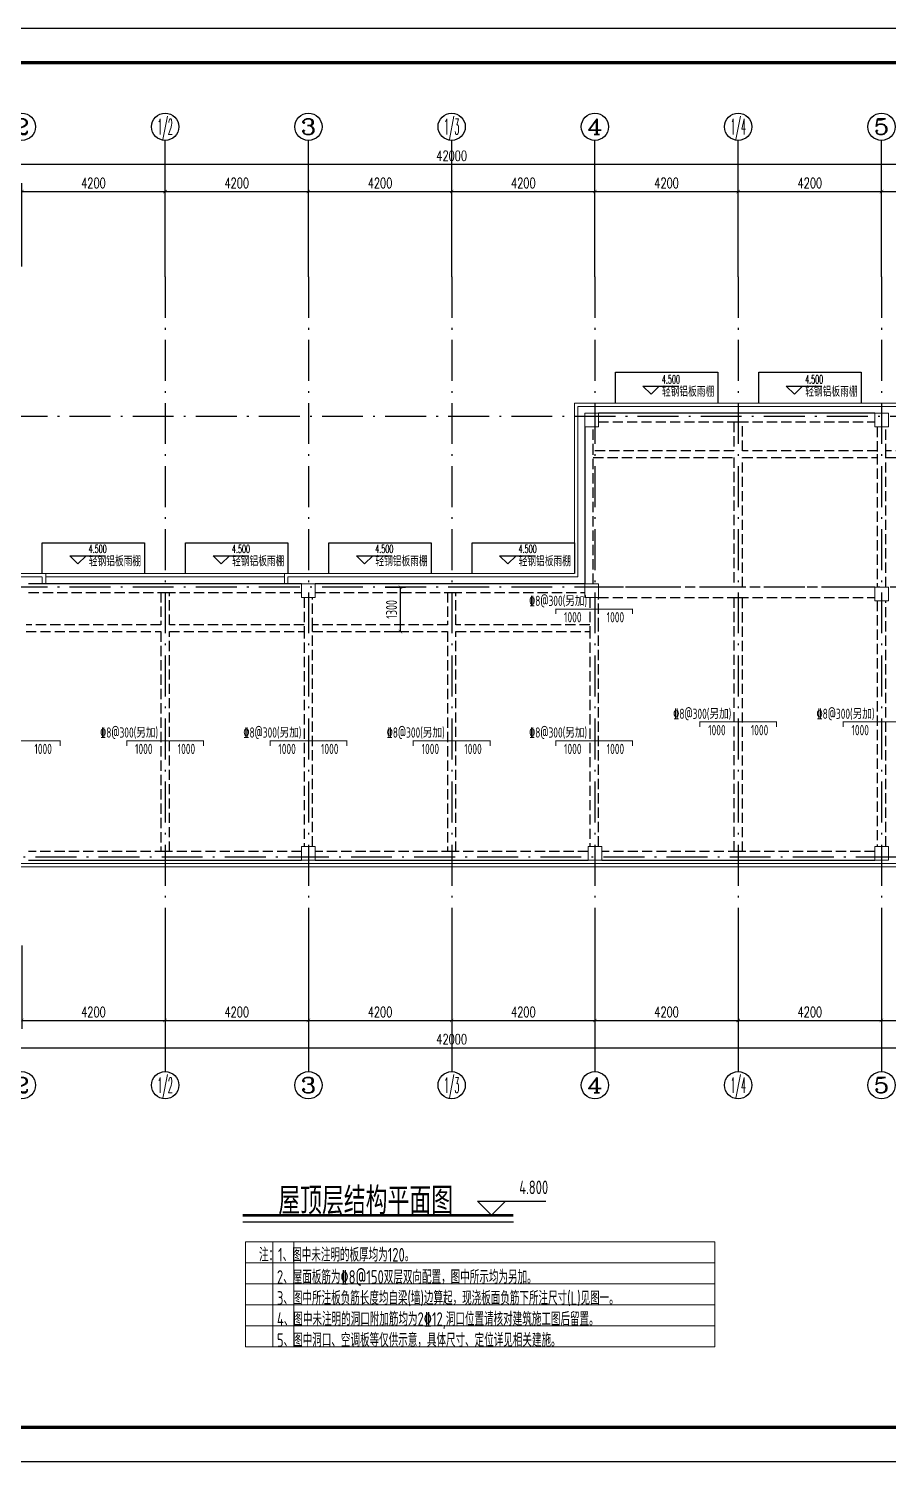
# Model space of a CAD drawing. Extents: x 169490 to 7584583, y -2399407 to 1374371.
# Drawn here: x 2753388 to 2778588, y 761197 to 803197 of the extents above; entities that cross this region are included whole.
import ezdxf
from ezdxf.enums import TextEntityAlignment as Align

# ---------------------------------------------------------------- set-up
doc = ezdxf.new("R2010")
doc.units = 0
doc.header["$LTSCALE"] = 100
for name, pattern in [('D3轴线点划线', [18.5, 12, -3, 0.5, -3]), ('DASH', [0.35, 0.25, -0.1]), ('H3普通虚线', [4.2, 3, -1.2])]:
    doc.linetypes.add(name, pattern=pattern)
doc.layers.get('0').update_dxf_attribs({"linetype": 'CONTINUOUS'})
doc.layers.get('DEFPOINTS').update_dxf_attribs({"linetype": 'CONTINUOUS'})
for name, color, linetype in [('AXIS', 3, 'CONTINUOUS'), ('AXIS_TEXT', 4, 'CONTINUOUS'), ('C-AXIS(轴号)', 3, 'CONTINUOUS'), ('C-AXIS-T(字)', 7, 'CONTINUOUS'), ('C-DOTE', 8, 'D3轴线点划线'), ('DIM_ELEV', 3, 'CONTINUOUS'), ('dsptext_col', 2, 'CONTINUOUS'), ('FSK_FREIN', 2, 'CONTINUOUS'), ('FSK_FTEXT', 4, 'CONTINUOUS'), ('S-0-TEXT', 7, 'CONTINUOUS'), ('S-BEAM-LINE1', 4, 'CONTINUOUS'), ('S-BEAM-LINE2', 4, 'H3普通虚线'), ('S-SLAB-DIM', 92, 'CONTINUOUS'), ('THIN', 190, 'CONTINUOUS'), ('图框', 140, 'CONTINUOUS'), ('文字', 7, 'CONTINUOUS'), ('立面', 73, 'CONTINUOUS'), ('门编号', 6, 'CONTINUOUS')]:
    doc.layers.add(name, color=color, linetype=linetype)
for name, color, linetype, lineweight in [('S-1-TEXT', 7, 'CONTINUOUS', 18), ('S-COLU-LINE1', 6, 'CONTINUOUS', 18), ('平面-看线', 45, 'CONTINUOUS', 15)]:
    doc.layers.add(name, color=color, linetype=linetype, lineweight=lineweight)
doc.styles.add('_TCH_AXIS', font='COMPLEX', dxfattribs={"bigfont": 'GBCBIG'})
doc.styles.add('_TCH_DIM', font='SIMPLEX', dxfattribs={"bigfont": 'GBCBIG'})
doc.styles.add('_TCH_DIM_T3', font='SIMPLEX.shx', dxfattribs={"width": 0.705882, "bigfont": 'GBCBIG.shx'})
doc.styles.add('BW_Rein', font='Tssdeng.shx', dxfattribs={"width": 0.7, "bigfont": 'hztxt.shx'})
doc.styles.add('COMPLEX', font='COMPLEX')
doc.styles.get("Standard").update_dxf_attribs({"font": 'tssdeng.shx', "width": 0.7, "bigfont": 'hztxt.shx'})
doc.styles.add('TSSD_Dimension', font='Tssdeng.shx', dxfattribs={"width": 0.7, "bigfont": 'tssdchn.shx'})
doc.styles.add('TSSD_Label', font='Tssdeng.shx', dxfattribs={"width": 0.7, "bigfont": 'hztxt.shx'})
doc.styles.add('TSSD_REIN', font='tssdeng.shx', dxfattribs={"width": 0.7, "bigfont": 'hztxt.shx'})
doc.dimstyles.new('_TCH_ARCH&&100', dxfattribs={"dimtxt": 297.5, "dimasz": 100, "dimexe": 250, "dimexo": 300, "dimgap": 100, "dimtad": 1, "dimdec": 0, "dimzin": 0, "dimdsep": 46, "dimtxsty": '_TCH_DIM_T3', "dimblk": 'ARCHTICK', "dimcen": 0.09, "dimclrt": 7, "dimazin": 2, "dimtfac": 1, "dimtdec": 0, "dimtix": 1, "dimtmove": 2, "dimatfit": 3, "dimfxl": 1, "dimtolj": 1, "dimtzin": 0, "dimarcsym": 0})
doc.dimstyles.new('TSSD_100_100$0', dxfattribs={"dimtxt": 320, "dimasz": 100, "dimexe": 150, "dimexo": 150, "dimgap": 100, "dimtad": 1, "dimdec": 0, "dimzin": 0, "dimdsep": 46, "dimtxsty": 'TSSD_Dimension', "dimblk": 'ARCHTICK', "dimcen": 0, "dimclrt": 7, "dimadec": 1, "dimazin": 0, "dimtfac": 1, "dimtdec": 0, "dimtix": 1, "dimtmove": 2, "dimatfit": 3, "dimldrblk": '_TSDBK', "dimfxl": 1, "dimtolj": 1, "dimtzin": 0, "dimarcsym": 0})

# ---------------------------------------------------------------- blocks, each defined once
blk = doc.blocks.new('_ARCHTICK')
at = {"const_width": 0.15}
blk.add_lwpolyline([(-0.5, -0.5), (0.5, 0.5)], dxfattribs=at)
blk = doc.blocks.new('*D2021')
at = {"layer": 'AXIS', "color": 0, "lineweight": -2, "transparency": 16777216}
for p, q in [((2744788, 796222), (2744788, 799472)), ((2786788, 796222), (2786788, 799472)), ((2744788, 799222), (2786788, 799222))]:
    blk.add_line(p, q, dxfattribs=at)
at = {"layer": 'DEFPOINTS', "color": 0, "transparency": 16777216}
for p in [(2786788, 799222), (2744788, 795922), (2786788, 795922)]:
    blk.add_point(p, dxfattribs=at)
at = {"layer": 'AXIS', "color": 0, "lineweight": -2, "transparency": 16777216, "xscale": 100, "yscale": 100, "zscale": 100, "rotation": 180}
blk.add_blockref('_ARCHTICK', (2744788, 799222), dxfattribs=at)
at = {"layer": 'AXIS', "color": 0, "lineweight": -2, "transparency": 16777216, "xscale": 100, "yscale": 100, "zscale": 100}
blk.add_blockref('_ARCHTICK', (2786788, 799222), dxfattribs=at)
at = {"layer": 'AXIS', "color": 7, "transparency": 16777216, "insert": (2765788, 799471), "char_height": 297.5, "attachment_point": 5, "style": '_TCH_DIM_T3'}
blk.add_mtext('\\A1;42000', dxfattribs=at)
blk = doc.blocks.new('*D2024')
at = {"layer": 'AXIS', "color": 0, "lineweight": -2, "transparency": 16777216}
for p, q in [((2753188, 796222), (2753188, 798672)), ((2753188, 798422), (2757388, 798422)), ((2757388, 796222), (2757388, 798672))]:
    blk.add_line(p, q, dxfattribs=at)
at = {"layer": 'DEFPOINTS', "color": 0, "transparency": 16777216}
for p in [(2757388, 798422), (2753188, 795922), (2757388, 795922)]:
    blk.add_point(p, dxfattribs=at)
at = {"layer": 'AXIS', "color": 0, "lineweight": -2, "transparency": 16777216, "xscale": 100, "yscale": 100, "zscale": 100, "rotation": 180}
blk.add_blockref('_ARCHTICK', (2753188, 798422), dxfattribs=at)
at = {"layer": 'AXIS', "color": 0, "lineweight": -2, "transparency": 16777216, "xscale": 100, "yscale": 100, "zscale": 100}
blk.add_blockref('_ARCHTICK', (2757388, 798422), dxfattribs=at)
at = {"layer": 'AXIS', "color": 7, "transparency": 16777216, "insert": (2755288, 798671), "char_height": 297.5, "attachment_point": 5, "style": '_TCH_DIM_T3'}
blk.add_mtext('\\A1;4200', dxfattribs=at)
blk = doc.blocks.new('*D2025')
at = {"layer": 'AXIS', "color": 0, "lineweight": -2, "transparency": 16777216}
for p, q in [((2757388, 796222), (2757388, 798672)), ((2757388, 798422), (2761588, 798422)), ((2761588, 796222), (2761588, 798672))]:
    blk.add_line(p, q, dxfattribs=at)
at = {"layer": 'DEFPOINTS', "color": 0, "transparency": 16777216}
for p in [(2761588, 798422), (2757388, 795922), (2761588, 795922)]:
    blk.add_point(p, dxfattribs=at)
at = {"layer": 'AXIS', "color": 0, "lineweight": -2, "transparency": 16777216, "xscale": 100, "yscale": 100, "zscale": 100, "rotation": 180}
blk.add_blockref('_ARCHTICK', (2757388, 798422), dxfattribs=at)
at = {"layer": 'AXIS', "color": 0, "lineweight": -2, "transparency": 16777216, "xscale": 100, "yscale": 100, "zscale": 100}
blk.add_blockref('_ARCHTICK', (2761588, 798422), dxfattribs=at)
at = {"layer": 'AXIS', "color": 7, "transparency": 16777216, "insert": (2759488, 798671), "char_height": 297.5, "attachment_point": 5, "style": '_TCH_DIM_T3'}
blk.add_mtext('\\A1;4200', dxfattribs=at)
blk = doc.blocks.new('*D2026')
at = {"layer": 'AXIS', "color": 0, "lineweight": -2, "transparency": 16777216}
for p, q in [((2761588, 796222), (2761588, 798672)), ((2761588, 798422), (2765788, 798422)), ((2765788, 796222), (2765788, 798672))]:
    blk.add_line(p, q, dxfattribs=at)
at = {"layer": 'DEFPOINTS', "color": 0, "transparency": 16777216}
for p in [(2765788, 798422), (2761588, 795922), (2765788, 795922)]:
    blk.add_point(p, dxfattribs=at)
at = {"layer": 'AXIS', "color": 0, "lineweight": -2, "transparency": 16777216, "xscale": 100, "yscale": 100, "zscale": 100, "rotation": 180}
blk.add_blockref('_ARCHTICK', (2761588, 798422), dxfattribs=at)
at = {"layer": 'AXIS', "color": 0, "lineweight": -2, "transparency": 16777216, "xscale": 100, "yscale": 100, "zscale": 100}
blk.add_blockref('_ARCHTICK', (2765788, 798422), dxfattribs=at)
at = {"layer": 'AXIS', "color": 7, "transparency": 16777216, "insert": (2763688, 798671), "char_height": 297.5, "attachment_point": 5, "style": '_TCH_DIM_T3'}
blk.add_mtext('\\A1;4200', dxfattribs=at)
blk = doc.blocks.new('*D2027')
at = {"layer": 'AXIS', "color": 0, "lineweight": -2, "transparency": 16777216}
for p, q in [((2765788, 796222), (2765788, 798672)), ((2765788, 798422), (2769988, 798422)), ((2769988, 796222), (2769988, 798672))]:
    blk.add_line(p, q, dxfattribs=at)
at = {"layer": 'DEFPOINTS', "color": 0, "transparency": 16777216}
for p in [(2769988, 798422), (2765788, 795922), (2769988, 795922)]:
    blk.add_point(p, dxfattribs=at)
at = {"layer": 'AXIS', "color": 0, "lineweight": -2, "transparency": 16777216, "xscale": 100, "yscale": 100, "zscale": 100, "rotation": 180}
blk.add_blockref('_ARCHTICK', (2765788, 798422), dxfattribs=at)
at = {"layer": 'AXIS', "color": 0, "lineweight": -2, "transparency": 16777216, "xscale": 100, "yscale": 100, "zscale": 100}
blk.add_blockref('_ARCHTICK', (2769988, 798422), dxfattribs=at)
at = {"layer": 'AXIS', "color": 7, "transparency": 16777216, "insert": (2767888, 798671), "char_height": 297.5, "attachment_point": 5, "style": '_TCH_DIM_T3'}
blk.add_mtext('\\A1;4200', dxfattribs=at)
blk = doc.blocks.new('*D2028')
at = {"layer": 'AXIS', "color": 0, "lineweight": -2, "transparency": 16777216}
for p, q in [((2769988, 796222), (2769988, 798672)), ((2769988, 798422), (2774188, 798422)), ((2774188, 796222), (2774188, 798672))]:
    blk.add_line(p, q, dxfattribs=at)
at = {"layer": 'DEFPOINTS', "color": 0, "transparency": 16777216}
for p in [(2774188, 798422), (2769988, 795922), (2774188, 795922)]:
    blk.add_point(p, dxfattribs=at)
at = {"layer": 'AXIS', "color": 0, "lineweight": -2, "transparency": 16777216, "xscale": 100, "yscale": 100, "zscale": 100, "rotation": 180}
blk.add_blockref('_ARCHTICK', (2769988, 798422), dxfattribs=at)
at = {"layer": 'AXIS', "color": 0, "lineweight": -2, "transparency": 16777216, "xscale": 100, "yscale": 100, "zscale": 100}
blk.add_blockref('_ARCHTICK', (2774188, 798422), dxfattribs=at)
at = {"layer": 'AXIS', "color": 7, "transparency": 16777216, "insert": (2772088, 798671), "char_height": 297.5, "attachment_point": 5, "style": '_TCH_DIM_T3'}
blk.add_mtext('\\A1;4200', dxfattribs=at)
blk = doc.blocks.new('*D2029')
at = {"layer": 'AXIS', "color": 0, "lineweight": -2, "transparency": 16777216}
for p, q in [((2774188, 796222), (2774188, 798672)), ((2774188, 798422), (2778388, 798422)), ((2778388, 796222), (2778388, 798672))]:
    blk.add_line(p, q, dxfattribs=at)
at = {"layer": 'DEFPOINTS', "color": 0, "transparency": 16777216}
for p in [(2778388, 798422), (2774188, 795922), (2778388, 795922)]:
    blk.add_point(p, dxfattribs=at)
at = {"layer": 'AXIS', "color": 0, "lineweight": -2, "transparency": 16777216, "xscale": 100, "yscale": 100, "zscale": 100, "rotation": 180}
blk.add_blockref('_ARCHTICK', (2774188, 798422), dxfattribs=at)
at = {"layer": 'AXIS', "color": 0, "lineweight": -2, "transparency": 16777216, "xscale": 100, "yscale": 100, "zscale": 100}
blk.add_blockref('_ARCHTICK', (2778388, 798422), dxfattribs=at)
at = {"layer": 'AXIS', "color": 7, "transparency": 16777216, "insert": (2776288, 798671), "char_height": 297.5, "attachment_point": 5, "style": '_TCH_DIM_T3'}
blk.add_mtext('\\A1;4200', dxfattribs=at)
blk = doc.blocks.new('*D2030')
at = {"layer": 'AXIS', "color": 0, "lineweight": -2, "transparency": 16777216}
for p, q in [((2778388, 796222), (2778388, 798672)), ((2778388, 798422), (2782588, 798422)), ((2782588, 796222), (2782588, 798672))]:
    blk.add_line(p, q, dxfattribs=at)
at = {"layer": 'DEFPOINTS', "color": 0, "transparency": 16777216}
for p in [(2782588, 798422), (2778388, 795922), (2782588, 795922)]:
    blk.add_point(p, dxfattribs=at)
at = {"layer": 'AXIS', "color": 0, "lineweight": -2, "transparency": 16777216, "xscale": 100, "yscale": 100, "zscale": 100, "rotation": 180}
blk.add_blockref('_ARCHTICK', (2778388, 798422), dxfattribs=at)
at = {"layer": 'AXIS', "color": 0, "lineweight": -2, "transparency": 16777216, "xscale": 100, "yscale": 100, "zscale": 100}
blk.add_blockref('_ARCHTICK', (2782588, 798422), dxfattribs=at)
at = {"layer": 'AXIS', "color": 7, "transparency": 16777216, "insert": (2780488, 798671), "char_height": 297.5, "attachment_point": 5, "style": '_TCH_DIM_T3'}
blk.add_mtext('\\A1;4200', dxfattribs=at)
blk = doc.blocks.new('*D2032')
at = {"layer": 'AXIS', "color": 0, "lineweight": -2, "transparency": 16777216}
for p, q in [((2744788, 776322), (2744788, 773072)), ((2786788, 776322), (2786788, 773072)), ((2744788, 773322), (2786788, 773322))]:
    blk.add_line(p, q, dxfattribs=at)
at = {"layer": 'DEFPOINTS', "color": 0, "transparency": 16777216}
for p in [(2744788, 776622), (2786788, 776622), (2786788, 773322)]:
    blk.add_point(p, dxfattribs=at)
at = {"layer": 'AXIS', "color": 0, "lineweight": -2, "transparency": 16777216, "xscale": 100, "yscale": 100, "zscale": 100, "rotation": 180}
blk.add_blockref('_ARCHTICK', (2744788, 773322), dxfattribs=at)
at = {"layer": 'AXIS', "color": 0, "lineweight": -2, "transparency": 16777216, "xscale": 100, "yscale": 100, "zscale": 100}
blk.add_blockref('_ARCHTICK', (2786788, 773322), dxfattribs=at)
at = {"layer": 'AXIS', "color": 7, "transparency": 16777216, "insert": (2765788, 773571), "char_height": 297.5, "attachment_point": 5, "style": '_TCH_DIM_T3'}
blk.add_mtext('\\A1;42000', dxfattribs=at)
blk = doc.blocks.new('*D2035')
at = {"layer": 'AXIS', "color": 0, "lineweight": -2, "transparency": 16777216}
for p, q in [((2753188, 776322), (2753188, 773872)), ((2757388, 776322), (2757388, 773872)), ((2753188, 774122), (2757388, 774122))]:
    blk.add_line(p, q, dxfattribs=at)
at = {"layer": 'DEFPOINTS', "color": 0, "transparency": 16777216}
for p in [(2753188, 776622), (2757388, 776622), (2757388, 774122)]:
    blk.add_point(p, dxfattribs=at)
at = {"layer": 'AXIS', "color": 0, "lineweight": -2, "transparency": 16777216, "xscale": 100, "yscale": 100, "zscale": 100, "rotation": 180}
blk.add_blockref('_ARCHTICK', (2753188, 774122), dxfattribs=at)
at = {"layer": 'AXIS', "color": 0, "lineweight": -2, "transparency": 16777216, "xscale": 100, "yscale": 100, "zscale": 100}
blk.add_blockref('_ARCHTICK', (2757388, 774122), dxfattribs=at)
at = {"layer": 'AXIS', "color": 7, "transparency": 16777216, "insert": (2755288, 774371), "char_height": 297.5, "attachment_point": 5, "style": '_TCH_DIM_T3'}
blk.add_mtext('\\A1;4200', dxfattribs=at)
blk = doc.blocks.new('*D2036')
at = {"layer": 'AXIS', "color": 0, "lineweight": -2, "transparency": 16777216}
for p, q in [((2757388, 776322), (2757388, 773872)), ((2761588, 776322), (2761588, 773872)), ((2757388, 774122), (2761588, 774122))]:
    blk.add_line(p, q, dxfattribs=at)
at = {"layer": 'DEFPOINTS', "color": 0, "transparency": 16777216}
for p in [(2757388, 776622), (2761588, 776622), (2761588, 774122)]:
    blk.add_point(p, dxfattribs=at)
at = {"layer": 'AXIS', "color": 0, "lineweight": -2, "transparency": 16777216, "xscale": 100, "yscale": 100, "zscale": 100, "rotation": 180}
blk.add_blockref('_ARCHTICK', (2757388, 774122), dxfattribs=at)
at = {"layer": 'AXIS', "color": 0, "lineweight": -2, "transparency": 16777216, "xscale": 100, "yscale": 100, "zscale": 100}
blk.add_blockref('_ARCHTICK', (2761588, 774122), dxfattribs=at)
at = {"layer": 'AXIS', "color": 7, "transparency": 16777216, "insert": (2759488, 774371), "char_height": 297.5, "attachment_point": 5, "style": '_TCH_DIM_T3'}
blk.add_mtext('\\A1;4200', dxfattribs=at)
blk = doc.blocks.new('*D2037')
at = {"layer": 'AXIS', "color": 0, "lineweight": -2, "transparency": 16777216}
for p, q in [((2761588, 776322), (2761588, 773872)), ((2765788, 776322), (2765788, 773872)), ((2761588, 774122), (2765788, 774122))]:
    blk.add_line(p, q, dxfattribs=at)
at = {"layer": 'DEFPOINTS', "color": 0, "transparency": 16777216}
for p in [(2761588, 776622), (2765788, 776622), (2765788, 774122)]:
    blk.add_point(p, dxfattribs=at)
at = {"layer": 'AXIS', "color": 0, "lineweight": -2, "transparency": 16777216, "xscale": 100, "yscale": 100, "zscale": 100, "rotation": 180}
blk.add_blockref('_ARCHTICK', (2761588, 774122), dxfattribs=at)
at = {"layer": 'AXIS', "color": 0, "lineweight": -2, "transparency": 16777216, "xscale": 100, "yscale": 100, "zscale": 100}
blk.add_blockref('_ARCHTICK', (2765788, 774122), dxfattribs=at)
at = {"layer": 'AXIS', "color": 7, "transparency": 16777216, "insert": (2763688, 774371), "char_height": 297.5, "attachment_point": 5, "style": '_TCH_DIM_T3'}
blk.add_mtext('\\A1;4200', dxfattribs=at)
blk = doc.blocks.new('*D2038')
at = {"layer": 'AXIS', "color": 0, "lineweight": -2, "transparency": 16777216}
for p, q in [((2765788, 776322), (2765788, 773872)), ((2769988, 776322), (2769988, 773872)), ((2765788, 774122), (2769988, 774122))]:
    blk.add_line(p, q, dxfattribs=at)
at = {"layer": 'DEFPOINTS', "color": 0, "transparency": 16777216}
for p in [(2765788, 776622), (2769988, 776622), (2769988, 774122)]:
    blk.add_point(p, dxfattribs=at)
at = {"layer": 'AXIS', "color": 0, "lineweight": -2, "transparency": 16777216, "xscale": 100, "yscale": 100, "zscale": 100, "rotation": 180}
blk.add_blockref('_ARCHTICK', (2765788, 774122), dxfattribs=at)
at = {"layer": 'AXIS', "color": 0, "lineweight": -2, "transparency": 16777216, "xscale": 100, "yscale": 100, "zscale": 100}
blk.add_blockref('_ARCHTICK', (2769988, 774122), dxfattribs=at)
at = {"layer": 'AXIS', "color": 7, "transparency": 16777216, "insert": (2767888, 774371), "char_height": 297.5, "attachment_point": 5, "style": '_TCH_DIM_T3'}
blk.add_mtext('\\A1;4200', dxfattribs=at)
blk = doc.blocks.new('*D2039')
at = {"layer": 'AXIS', "color": 0, "lineweight": -2, "transparency": 16777216}
for p, q in [((2769988, 776322), (2769988, 773872)), ((2774188, 776322), (2774188, 773872)), ((2769988, 774122), (2774188, 774122))]:
    blk.add_line(p, q, dxfattribs=at)
at = {"layer": 'DEFPOINTS', "color": 0, "transparency": 16777216}
for p in [(2769988, 776622), (2774188, 776622), (2774188, 774122)]:
    blk.add_point(p, dxfattribs=at)
at = {"layer": 'AXIS', "color": 0, "lineweight": -2, "transparency": 16777216, "xscale": 100, "yscale": 100, "zscale": 100, "rotation": 180}
blk.add_blockref('_ARCHTICK', (2769988, 774122), dxfattribs=at)
at = {"layer": 'AXIS', "color": 0, "lineweight": -2, "transparency": 16777216, "xscale": 100, "yscale": 100, "zscale": 100}
blk.add_blockref('_ARCHTICK', (2774188, 774122), dxfattribs=at)
at = {"layer": 'AXIS', "color": 7, "transparency": 16777216, "insert": (2772088, 774371), "char_height": 297.5, "attachment_point": 5, "style": '_TCH_DIM_T3'}
blk.add_mtext('\\A1;4200', dxfattribs=at)
blk = doc.blocks.new('*D2040')
at = {"layer": 'AXIS', "color": 0, "lineweight": -2, "transparency": 16777216}
for p, q in [((2774188, 776322), (2774188, 773872)), ((2778388, 776322), (2778388, 773872)), ((2774188, 774122), (2778388, 774122))]:
    blk.add_line(p, q, dxfattribs=at)
at = {"layer": 'DEFPOINTS', "color": 0, "transparency": 16777216}
for p in [(2774188, 776622), (2778388, 776622), (2778388, 774122)]:
    blk.add_point(p, dxfattribs=at)
at = {"layer": 'AXIS', "color": 0, "lineweight": -2, "transparency": 16777216, "xscale": 100, "yscale": 100, "zscale": 100, "rotation": 180}
blk.add_blockref('_ARCHTICK', (2774188, 774122), dxfattribs=at)
at = {"layer": 'AXIS', "color": 0, "lineweight": -2, "transparency": 16777216, "xscale": 100, "yscale": 100, "zscale": 100}
blk.add_blockref('_ARCHTICK', (2778388, 774122), dxfattribs=at)
at = {"layer": 'AXIS', "color": 7, "transparency": 16777216, "insert": (2776288, 774371), "char_height": 297.5, "attachment_point": 5, "style": '_TCH_DIM_T3'}
blk.add_mtext('\\A1;4200', dxfattribs=at)
blk = doc.blocks.new('*D2041')
at = {"layer": 'AXIS', "color": 0, "lineweight": -2, "transparency": 16777216}
for p, q in [((2778388, 776322), (2778388, 773872)), ((2782588, 776322), (2782588, 773872)), ((2778388, 774122), (2782588, 774122))]:
    blk.add_line(p, q, dxfattribs=at)
at = {"layer": 'DEFPOINTS', "color": 0, "transparency": 16777216}
for p in [(2778388, 776622), (2782588, 776622), (2782588, 774122)]:
    blk.add_point(p, dxfattribs=at)
at = {"layer": 'AXIS', "color": 0, "lineweight": -2, "transparency": 16777216, "xscale": 100, "yscale": 100, "zscale": 100, "rotation": 180}
blk.add_blockref('_ARCHTICK', (2778388, 774122), dxfattribs=at)
at = {"layer": 'AXIS', "color": 0, "lineweight": -2, "transparency": 16777216, "xscale": 100, "yscale": 100, "zscale": 100}
blk.add_blockref('_ARCHTICK', (2782588, 774122), dxfattribs=at)
at = {"layer": 'AXIS', "color": 7, "transparency": 16777216, "insert": (2780488, 774371), "char_height": 297.5, "attachment_point": 5, "style": '_TCH_DIM_T3'}
blk.add_mtext('\\A1;4200', dxfattribs=at)
blk = doc.blocks.new('_AXISO')
blk.add_circle((0, 0), 0.5)
at = {"layer": 'AXIS_TEXT', "style": 'COMPLEX', "width": 1.041667}
blk.add_attdef('A', text='', height=0.56, dxfattribs=at).set_placement((-0.25, -0.28), (0.25, -0.28), align=Align.FIT)
blk = doc.blocks.new('*D2051')
at = {"layer": 'DEFPOINTS', "color": 0, "ltscale": 10, "transparency": 16777216}
for p in [(2763688, 786822), (2764284, 786822), (2763688, 785522)]:
    blk.add_point(p, dxfattribs=at)
at = {"layer": 'S-SLAB-DIM', "color": 0, "lineweight": -2, "ltscale": 10, "transparency": 16777216}
for p, q in [((2763838, 786822), (2764434, 786822)), ((2764284, 785522), (2764284, 786822)), ((2763838, 785522), (2764434, 785522))]:
    blk.add_line(p, q, dxfattribs=at)
at = {"layer": 'S-SLAB-DIM', "color": 0, "lineweight": -2, "ltscale": 10, "transparency": 16777216, "xscale": 100, "yscale": 100, "zscale": 100}
for p, rotation in [((2764284, 786822), 90), ((2764284, 785522), 270)]:
    blk.add_blockref('_ARCHTICK', p, dxfattribs=dict(at, rotation=rotation))
at = {"layer": 'S-SLAB-DIM', "color": 7, "ltscale": 10, "transparency": 16777216, "insert": (2764024, 786172), "char_height": 320, "attachment_point": 5, "rotation": 90, "style": 'TSSD_Dimension'}
blk.add_mtext('\\A1;1300', dxfattribs=at)
blk = doc.blocks.new('_TSDBK')
blk.add_line((-1, 0), (0, 0))
at = {"const_width": 0.5}
blk.add_lwpolyline([(-0.7, -0.7), (0.7, 0.7)], dxfattribs=at)

msp = doc.modelspace()

# ---------------------------------------------------------------- linework, layer by layer
at = {"layer": 'C-AXIS(轴号)'}
for p, q in [((2757388, 795922.3), (2757388, 799922.3)), ((2761588, 795922.3), (2761588, 799922.3)), ((2765788, 795922.3), (2765788, 799922.3)), ((2769988, 795922.3), (2769988, 799922.3)), ((2774188, 795922.3), (2774188, 799922.3)), ((2778388, 795922.3), (2778388, 799922.3)), ((2757388, 776622.3), (2757388, 772622.3)), ((2761588, 776622.3), (2761588, 772622.3)), ((2765788, 776622.3), (2765788, 772622.3)), ((2769988, 776622.3), (2769988, 772622.3)), ((2774188, 776622.3), (2774188, 772622.3)), ((2778388, 776622.3), (2778388, 772622.3))]:
    msp.add_line(p, q, dxfattribs=at)
at = {"layer": 'C-DOTE'}
for p, q in [((2757388, 795922.3), (2757388, 776622.3)), ((2761588, 795922.3), (2761588, 776622.3)), ((2765788, 795922.3), (2765788, 776622.3)), ((2769988, 795922.3), (2769988, 776622.3)), ((2774188, 795922.3), (2774188, 776622.3)), ((2778388, 795922.3), (2778388, 776622.3)), ((2789088, 791822.3), (2742488, 791822.3)), ((2789088, 786822.3), (2742488, 786822.3)), ((2742488, 778922.3), (2789088, 778922.3))]:
    msp.add_line(p, q, dxfattribs=at)
at = {"layer": 'DIM_ELEV'}
for p, q in [((2771633.6, 792477.6), (2771393.6, 792717.6)), ((2771393.6, 792717.6), (2772443.2, 792717.6)), ((2771633.6, 792477.6), (2771873.6, 792717.6)), ((2775833.6, 792477.6), (2775593.6, 792717.6)), ((2775593.6, 792717.6), (2776643.2, 792717.6)), ((2775833.6, 792477.6), (2776073.6, 792717.6)), ((2754593.6, 787746.1), (2755643.2, 787746.1)), ((2754833.6, 787506.1), (2754593.6, 787746.1)), ((2754833.6, 787506.1), (2755073.6, 787746.1)), ((2759033.6, 787506.1), (2758793.6, 787746.1)), ((2758793.6, 787746.1), (2759843.2, 787746.1)), ((2759033.6, 787506.1), (2759273.6, 787746.1)), ((2763233.6, 787506.1), (2762993.6, 787746.1)), ((2762993.6, 787746.1), (2764043.2, 787746.1)), ((2763233.6, 787506.1), (2763473.6, 787746.1)), ((2767193.6, 787746.1), (2768243.2, 787746.1)), ((2767433.6, 787506.1), (2767193.6, 787746.1)), ((2767433.6, 787506.1), (2767673.6, 787746.1))]:
    msp.add_line(p, q, dxfattribs=at)
at = {"layer": 'dsptext_col', "ltscale": 10}
msp.add_lwpolyline([(2734134.9, 802196.9), (2797934.9, 802196.9), (2797934.9, 762196.9), (2734134.9, 762196.9)], close=True, dxfattribs=at)
at = {"layer": 'FSK_FREIN', "const_width": 30}
for points in [[(2768838, 786032.5), (2768838, 786182.5), (2771088, 786182.5), (2771088, 786032.5)], [(2773063, 782722.4), (2773063, 782872.4), (2775313, 782872.4), (2775313, 782722.4)], [(2777263, 782722.4), (2777263, 782872.4), (2779513, 782872.4), (2779513, 782722.4)], [(2752063, 782172.4), (2752063, 782322.4), (2754313, 782322.4), (2754313, 782172.4)], [(2756263, 782172.4), (2756263, 782322.4), (2758513, 782322.4), (2758513, 782172.4)], [(2760463, 782172.4), (2760463, 782322.4), (2762713, 782322.4), (2762713, 782172.4)], [(2764663, 782172.4), (2764663, 782322.4), (2766913, 782322.4), (2766913, 782172.4)], [(2768838, 782172.4), (2768838, 782322.4), (2771088, 782322.4), (2771088, 782172.4)]]:
    msp.add_lwpolyline(points, dxfattribs=at)
at = {"layer": 'S-1-TEXT', "color": 8}
for p, q in [((2773501, 767632.8), (2759746.1, 767632.8)), ((2759746.1, 767632.8), (2759746.1, 764549.6)), ((2760547, 767632.8), (2760547, 764549.6)), ((2761164.5, 767632.8), (2761164.5, 764549.6)), ((2773501, 767016.2), (2759746.1, 767016.2)), ((2773501, 766399.5), (2759746.1, 766399.5)), ((2773501, 765782.9), (2759746.1, 765782.9)), ((2773501, 765782.9), (2759746.1, 765782.9)), ((2773501, 765782.9), (2759746.1, 765782.9)), ((2773501, 765166.3), (2759746.1, 765166.3)), ((2773501, 765166.3), (2759746.1, 765166.3)), ((2773501, 764549.6), (2759746.1, 764549.6))]:
    msp.add_line(p, q, dxfattribs=at)
msp.add_lwpolyline([(2773501, 767632.8), (2773501, 764549.6)], dxfattribs=at)
at = {"layer": 'S-BEAM-LINE1'}
for p, q in [((2774188, 791922.3), (2770088, 791922.3)), ((2778188, 791922.3), (2774188, 791922.3)), ((2769688, 791522.3), (2769688, 790722.3)), ((2769688, 790722.3), (2769688, 786922.3)), ((2757388, 786922.3), (2753388, 786922.3)), ((2761388, 786922.3), (2757388, 786922.3)), ((2765788, 786922.3), (2761788, 786922.3)), ((2769688, 786922.3), (2765788, 786922.3)), ((2753388, 778822.3), (2757388, 778822.3)), ((2757388, 778822.3), (2761388, 778822.3)), ((2761788, 778822.3), (2765788, 778822.3)), ((2765788, 778822.3), (2769788, 778822.3)), ((2770188, 778822.3), (2774188, 778822.3)), ((2774188, 778822.3), (2778188, 778822.3))]:
    msp.add_line(p, q, dxfattribs=at)
at = {"layer": 'S-BEAM-LINE2'}
for p, q in [((2769938, 790722.4), (2769938, 791522.3)), ((2770088, 791672.3), (2774188, 791672.3)), ((2774063, 791672.3), (2774063, 790822.3)), ((2774188.1, 791672.3), (2778188, 791672.3)), ((2774313, 790822.3), (2774313, 791672.3)), ((2778263, 791522.3), (2778263, 790722.4)), ((2778513, 790722.4), (2778513, 791522.3)), ((2774063, 790822.3), (2769938, 790822.3)), ((2769938, 786922.3), (2769938, 790722.3)), ((2769938, 790622.3), (2774063, 790622.3)), ((2774063, 790622.3), (2774063, 786822.3)), ((2778263, 790822.3), (2774313, 790822.3)), ((2774313, 786822.3), (2774313, 790622.3)), ((2774313, 790622.3), (2778263, 790622.3)), ((2778263, 790722.3), (2778263, 786822.3)), ((2782463, 790822.3), (2778513, 790822.3)), ((2778513, 786822.3), (2778513, 790722.3)), ((2778513, 790622.3), (2782463, 790622.3)), ((2753388, 786672.3), (2757388, 786672.3)), ((2757263, 786672.3), (2757263, 785722.3)), ((2757388.1, 786672.3), (2761388, 786672.3)), ((2757513, 785722.3), (2757513, 786672.3)), ((2761788, 786672.3), (2765788, 786672.3)), ((2765663, 786672.3), (2765663, 785722.3)), ((2765788.1, 786672.3), (2769688, 786672.3)), ((2765913, 785722.3), (2765913, 786672.3)), ((2774188, 786822.3), (2770088, 786822.3)), ((2778188, 786822.3), (2774188.1, 786822.3)), ((2761463, 786522.3), (2761463, 785622.4)), ((2761713, 785622.4), (2761713, 786522.3)), ((2769838, 786522.3), (2769838, 785622.4)), ((2770088, 786522.3), (2774188, 786522.3)), ((2770088, 785622.3), (2770088, 786522.3)), ((2774063, 786522.3), (2774063, 779072.3)), ((2774188.1, 786522.3), (2778188, 786522.3)), ((2774313, 779072.3), (2774313, 786522.3)), ((2778263, 786422.3), (2778263, 779222.3)), ((2778513, 779222.3), (2778513, 786422.3)), ((2757263, 785722.3), (2753313, 785722.3)), ((2753313, 785522.3), (2757263, 785522.3)), ((2757263, 785522.3), (2757263, 779072.3)), ((2761463, 785722.3), (2757513, 785722.3)), ((2757513, 779072.3), (2757513, 785522.3)), ((2757513, 785522.3), (2761463, 785522.3)), ((2761463, 785622.3), (2761463, 779222.3)), ((2765663, 785722.3), (2761713, 785722.3)), ((2761713, 779222.3), (2761713, 785622.3)), ((2761713, 785522.3), (2765663, 785522.3)), ((2765663, 785522.3), (2765663, 779072.3)), ((2769838, 785722.3), (2765913, 785722.3)), ((2765913, 779072.3), (2765913, 785522.3)), ((2765913, 785522.3), (2769838, 785522.3)), ((2769838, 785622.3), (2769838, 779222.3)), ((2770088, 779222.3), (2770088, 785622.3)), ((2757388, 779072.3), (2753388, 779072.3)), ((2761388, 779072.3), (2757388.1, 779072.3)), ((2765788, 779072.3), (2761788, 779072.3)), ((2769788, 779072.3), (2765788.1, 779072.3)), ((2774188, 779072.3), (2770188, 779072.3)), ((2778188, 779072.3), (2774188.1, 779072.3))]:
    msp.add_line(p, q, dxfattribs=at)
at = {"layer": 'S-COLU-LINE1'}
for points in [[(2769688, 791922.3), (2770088, 791922.3), (2770088, 791522.3), (2769688, 791522.3)], [(2778188, 791922.3), (2778588, 791922.3), (2778588, 791522.3), (2778188, 791522.3)], [(2761388, 786922.3), (2761788, 786922.3), (2761788, 786522.3), (2761388, 786522.3)], [(2769688, 786922.3), (2770088, 786922.3), (2770088, 786522.3), (2769688, 786522.3)], [(2778188, 786822.3), (2778588, 786822.3), (2778588, 786422.3), (2778188, 786422.3)], [(2761388, 779222.3), (2761788, 779222.3), (2761788, 778822.3), (2761388, 778822.3)], [(2769788, 779222.3), (2770188, 779222.3), (2770188, 778822.3), (2769788, 778822.3)], [(2778188, 779222.3), (2778588, 779222.3), (2778588, 778822.3), (2778188, 778822.3)]]:
    msp.add_lwpolyline(points, close=True, dxfattribs=at)
at = {"layer": 'THIN'}
for p, q in [((2766955.3, 768410), (2766542.8, 768822.5)), ((2766542.8, 768822.5), (2768546.4, 768822.5)), ((2766955.3, 768410), (2767367.8, 768822.5))]:
    msp.add_line(p, q, dxfattribs=at)
at = {"layer": '图框'}
msp.add_lwpolyline([(2731634.9, 761196.9), (2805934.9, 761196.9), (2805934.9, 803196.9), (2731634.9, 803196.9)], close=True, dxfattribs=at)
at = {"layer": '图框', "const_width": 100}
msp.add_lwpolyline([(2734134.9, 762196.9), (2804934.9, 762196.9), (2804934.9, 802196.9), (2734134.9, 802196.9)], close=True, dxfattribs=at)
at = {"layer": '平面-看线'}
for points in [[(2760888, 786922.3), (2760888, 787222.3), (2769388, 787222.3), (2769388, 792222.3), (2787288, 792222.3), (2787288, 778622.3), (2744188, 778622.3), (2744188, 787222.3), (2753888, 787222.3), (2753888, 786922.3)], [(2753888, 787222.3), (2760888, 787222.3)]]:
    msp.add_lwpolyline(points, dxfattribs=at)
at = {"layer": '平面-看线', "linetype": 'DASH', "ltscale": 0.8}
for points in [[(2760988, 786922.3), (2760988, 787122.3), (2769488, 787122.3), (2769488, 792122.3), (2787188, 792122.3), (2787188, 778722.3), (2744288, 778722.3), (2744288, 787122.3), (2753788, 787122.3), (2753788, 786922.3)], [(2753888, 787122.3), (2760888, 787122.3)], [(2753888, 786922.3), (2760888, 786922.3)]]:
    msp.add_lwpolyline(points, dxfattribs=at)
at = {"layer": '文字'}
msp.add_line((2759664.3, 768214.1), (2767598.1, 768214.1), dxfattribs=at)
at = {"layer": '文字', "const_width": 75}
msp.add_lwpolyline([(2759664.3, 768410), (2767598.1, 768410)], dxfattribs=at)
at = {"layer": '立面', "color": 4}
for points in [[(2770588, 792222.3), (2770588, 793122.3), (2773588, 793122.3), (2773588, 792222.3)], [(2774788, 792222.3), (2774788, 793122.3), (2777788, 793122.3), (2777788, 792222.3)], [(2753788, 787222.3), (2753788, 788122.3), (2756788, 788122.3), (2756788, 787222.3)], [(2757988, 787222.3), (2757988, 788122.3), (2760988, 788122.3), (2760988, 787222.3)], [(2762188, 787222.3), (2762188, 788122.3), (2765188, 788122.3), (2765188, 787222.3)], [(2766388, 787222.3), (2766388, 788122.3), (2769388, 788122.3), (2769388, 787222.3)]]:
    msp.add_lwpolyline(points, dxfattribs=at)

# ---------------------------------------------------------------- block references
at = {"layer": 'C-AXIS(轴号)'}
ref = msp.add_blockref('_AXISO', (2753188, 800322.3), dxfattribs=dict(at, xscale=800, yscale=800, zscale=800))
ref.add_attrib('A', '2', dxfattribs={"layer": 'C-AXIS-T(字)', "height": 452.5, "style": '_TCH_AXIS', "width": 1.5}).set_placement((2752961.7, 800096.1), (2753414.3, 800096.1), align=Align.FIT)
ref = msp.add_blockref('_AXISO', (2757388, 800322.3), dxfattribs=dict(at, xscale=800, yscale=800, zscale=800))
ref.add_attrib('A', '1/2', dxfattribs={"layer": 'C-AXIS-T(字)', "height": 452.55, "style": '_TCH_AXIS', "width": 0.411765}).set_placement((2757161.7, 800096.1), (2757614.3, 800096.1), align=Align.FIT)
ref = msp.add_blockref('_AXISO', (2761588, 800322.3), dxfattribs=dict(at, xscale=800, yscale=800, zscale=800))
ref.add_attrib('A', '3', dxfattribs={"layer": 'C-AXIS-T(字)', "height": 452.5, "style": '_TCH_AXIS', "width": 1.5}).set_placement((2761361.7, 800096.1), (2761814.3, 800096.1), align=Align.FIT)
ref = msp.add_blockref('_AXISO', (2765788, 800322.3), dxfattribs=dict(at, xscale=800, yscale=800, zscale=800))
ref.add_attrib('A', '1/3', dxfattribs={"layer": 'C-AXIS-T(字)', "height": 452.55, "style": '_TCH_AXIS', "width": 0.411765}).set_placement((2765561.7, 800096.1), (2766014.3, 800096.1), align=Align.FIT)
ref = msp.add_blockref('_AXISO', (2769988, 800322.3), dxfattribs=dict(at, xscale=800, yscale=800, zscale=800))
ref.add_attrib('A', '4', dxfattribs={"layer": 'C-AXIS-T(字)', "height": 452.5, "style": '_TCH_AXIS', "width": 1.3125}).set_placement((2769761.7, 800096.1), (2770214.3, 800096.1), align=Align.FIT)
ref = msp.add_blockref('_AXISO', (2774188, 800322.3), dxfattribs=dict(at, xscale=800, yscale=800, zscale=800))
ref.add_attrib('A', '1/4', dxfattribs={"layer": 'C-AXIS-T(字)', "height": 452.55, "style": '_TCH_AXIS', "width": 0.396226}).set_placement((2773961.7, 800096.1), (2774414.3, 800096.1), align=Align.FIT)
ref = msp.add_blockref('_AXISO', (2778388, 800322.3), dxfattribs=dict(at, xscale=800, yscale=800, zscale=800))
ref.add_attrib('A', '5', dxfattribs={"layer": 'C-AXIS-T(字)', "height": 452.5, "style": '_TCH_AXIS', "width": 1.5}).set_placement((2778161.7, 800096.1), (2778614.3, 800096.1), align=Align.FIT)
ref = msp.add_blockref('_AXISO', (2753188, 772222.3), dxfattribs=dict(at, xscale=800, yscale=800, zscale=800))
ref.add_attrib('A', '2', dxfattribs={"layer": 'C-AXIS-T(字)', "height": 452.5, "style": '_TCH_AXIS', "width": 1.5}).set_placement((2752961.7, 771996.1), (2753414.3, 771996.1), align=Align.FIT)
ref = msp.add_blockref('_AXISO', (2757388, 772222.3), dxfattribs=dict(at, xscale=800, yscale=800, zscale=800))
ref.add_attrib('A', '1/2', dxfattribs={"layer": 'C-AXIS-T(字)', "height": 452.55, "style": '_TCH_AXIS', "width": 0.411765}).set_placement((2757161.7, 771996.1), (2757614.3, 771996.1), align=Align.FIT)
ref = msp.add_blockref('_AXISO', (2761588, 772222.3), dxfattribs=dict(at, xscale=800, yscale=800, zscale=800))
ref.add_attrib('A', '3', dxfattribs={"layer": 'C-AXIS-T(字)', "height": 452.5, "style": '_TCH_AXIS', "width": 1.5}).set_placement((2761361.7, 771996.1), (2761814.3, 771996.1), align=Align.FIT)
ref = msp.add_blockref('_AXISO', (2765788, 772222.3), dxfattribs=dict(at, xscale=800, yscale=800, zscale=800))
ref.add_attrib('A', '1/3', dxfattribs={"layer": 'C-AXIS-T(字)', "height": 452.55, "style": '_TCH_AXIS', "width": 0.411765}).set_placement((2765561.7, 771996.1), (2766014.3, 771996.1), align=Align.FIT)
ref = msp.add_blockref('_AXISO', (2769988, 772222.3), dxfattribs=dict(at, xscale=800, yscale=800, zscale=800))
ref.add_attrib('A', '4', dxfattribs={"layer": 'C-AXIS-T(字)', "height": 452.5, "style": '_TCH_AXIS', "width": 1.3125}).set_placement((2769761.7, 771996.1), (2770214.3, 771996.1), align=Align.FIT)
ref = msp.add_blockref('_AXISO', (2774188, 772222.3), dxfattribs=dict(at, xscale=800, yscale=800, zscale=800))
ref.add_attrib('A', '1/4', dxfattribs={"layer": 'C-AXIS-T(字)', "height": 452.55, "style": '_TCH_AXIS', "width": 0.396226}).set_placement((2773961.7, 771996.1), (2774414.3, 771996.1), align=Align.FIT)
ref = msp.add_blockref('_AXISO', (2778388, 772222.3), dxfattribs=dict(at, xscale=800, yscale=800, zscale=800))
ref.add_attrib('A', '5', dxfattribs={"layer": 'C-AXIS-T(字)', "height": 452.5, "style": '_TCH_AXIS', "width": 1.5}).set_placement((2778161.7, 771996.1), (2778614.3, 771996.1), align=Align.FIT)

# ---------------------------------------------------------------- texts
at = {"layer": 'DIM_ELEV', "style": '_TCH_DIM', "width": 0.494118}
for p in [(2771948.8, 792797.7), (2776148.8, 792797.7), (2755148.8, 787826.2), (2759348.8, 787826.2), (2763548.8, 787826.2), (2767748.8, 787826.2)]:
    msp.add_text('4.500', height=238, dxfattribs=at).set_placement(p)
at = {"layer": 'DIM_ELEV', "width": 0.7}
for p in [(2771951.9, 792412), (2776151.9, 792412), (2755151.9, 787440.5), (2759351.9, 787440.5), (2763551.9, 787440.5), (2767751.9, 787440.5)]:
    msp.add_text('轻钢铝板雨棚', height=270.07, dxfattribs=at).set_placement(p)
at = {"layer": 'FSK_FTEXT', "style": 'BW_Rein', "width": 0.7}
for p in [(2769758, 786272.5), (2773983, 782962.4), (2778183, 782962.4), (2757183, 782412.4), (2761383, 782412.4), (2765583, 782412.4), (2769758, 782412.4)]:
    msp.add_text('%%1328@300(另加)', height=300, dxfattribs=at).set_placement(p, align=Align.RIGHT)
for p in [(2769338, 786092.5), (2770588, 786092.5), (2773563, 782782.4), (2774813, 782782.4), (2777763, 782782.4), (2753813, 782232.4), (2756763, 782232.4), (2758013, 782232.4), (2760963, 782232.4), (2762213, 782232.4), (2765163, 782232.4), (2766413, 782232.4), (2769338, 782232.4), (2770588, 782232.4)]:
    msp.add_text('1000', height=300, dxfattribs=at).set_placement(p, align=Align.TOP_CENTER)
at = {"layer": 'S-0-TEXT', "style": 'TSSD_REIN', "width": 0.7}
for s, p in [(' 注：1、图中未注明的板厚均为120。', (2759970.5, 767052.8, -2339.2)), ('2、屋面板筋为%%1328@150双层双向配置，图中所示均为另加。', (2760666.7, 766401.4, 28423.1)), ('3、图中所注板负筋长度均自梁(墙)边算起，现浇板面负筋下所注尺寸(L)见图一。', (2760666.7, 765784.8, 28423.1)), ('4、图中未注明的洞口附加筋均为2%%13212,洞口位置请核对建筑施工图后留置。', (2760666.7, 765168.1, 28423.1)), ('5、图中洞口、空调板等仅供示意，具体尺寸、定位详见相关建施。', (2760666.7, 764551.5, 28423.1))]:
    msp.add_text(s, height=400, rotation=359.99983, dxfattribs=at).set_placement(p)
at = {"layer": 'THIN', "style": 'TSSD_Label', "width": 0.7}
msp.add_text('4.800', height=400, dxfattribs=at).set_placement((2768616.5, 768909.7), align=Align.BOTTOM_RIGHT)
at = {"layer": '门编号', "color": 7, "style": 'TSSD_REIN', "width": 0.8}
msp.add_text('屋顶层结构平面图', height=800, dxfattribs=at).set_placement((2763266.6, 768872.8), align=Align.MIDDLE)

# ---------------------------------------------------------------- dimensions: what is measured, and where the dimension line sits
at = {"layer": 'AXIS'}
for p1, p2, distance, picture, middle in [((2744788, 795922.3), (2786788, 795922.3), 3300, '*D2021', (2765788, 799471.1)), ((2753188, 795922.3), (2757388, 795922.3), 2500, '*D2024', (2755288, 798671.1)), ((2757388, 795922.3), (2761588, 795922.3), 2500, '*D2025', (2759488, 798671.1)), ((2761588, 795922.3), (2765788, 795922.3), 2500, '*D2026', (2763688, 798671.1)), ((2765788, 795922.3), (2769988, 795922.3), 2500, '*D2027', (2767888, 798671.1)), ((2769988, 795922.3), (2774188, 795922.3), 2500, '*D2028', (2772088, 798671.1)), ((2774188, 795922.3), (2778388, 795922.3), 2500, '*D2029', (2776288, 798671.1)), ((2778388, 795922.3), (2782588, 795922.3), 2500, '*D2030', (2780488, 798671.1)), ((2744788, 776622.3), (2786788, 776622.3), -3300, '*D2032', (2765788, 773571.1)), ((2753188, 776622.3), (2757388, 776622.3), -2500, '*D2035', (2755288, 774371.1)), ((2757388, 776622.3), (2761588, 776622.3), -2500, '*D2036', (2759488, 774371.1)), ((2761588, 776622.3), (2765788, 776622.3), -2500, '*D2037', (2763688, 774371.1)), ((2765788, 776622.3), (2769988, 776622.3), -2500, '*D2038', (2767888, 774371.1)), ((2769988, 776622.3), (2774188, 776622.3), -2500, '*D2039', (2772088, 774371.1)), ((2774188, 776622.3), (2778388, 776622.3), -2500, '*D2040', (2776288, 774371.1)), ((2778388, 776622.3), (2782588, 776622.3), -2500, '*D2041', (2780488, 774371.1))]:
    dim = msp.add_aligned_dim(p1=p1, p2=p2, distance=distance, dimstyle='_TCH_ARCH&&100', dxfattribs=at)
    dim.commit()
    dim.dimension.update_dxf_attribs({"geometry": picture, "text_midpoint": middle})
at = {"layer": 'S-SLAB-DIM', "ltscale": 10}
dim = msp.add_linear_dim(base=(2764283.9, 786822.3), p1=(2763688, 785522.3), p2=(2763688, 786822.3), angle=90, dimstyle='TSSD_100_100$0', dxfattribs=at)
dim.commit()
dim.dimension.update_dxf_attribs({"geometry": '*D2051', "text_midpoint": (2764023.9, 786172.3)})

doc.saveas('drawing.dxf')
